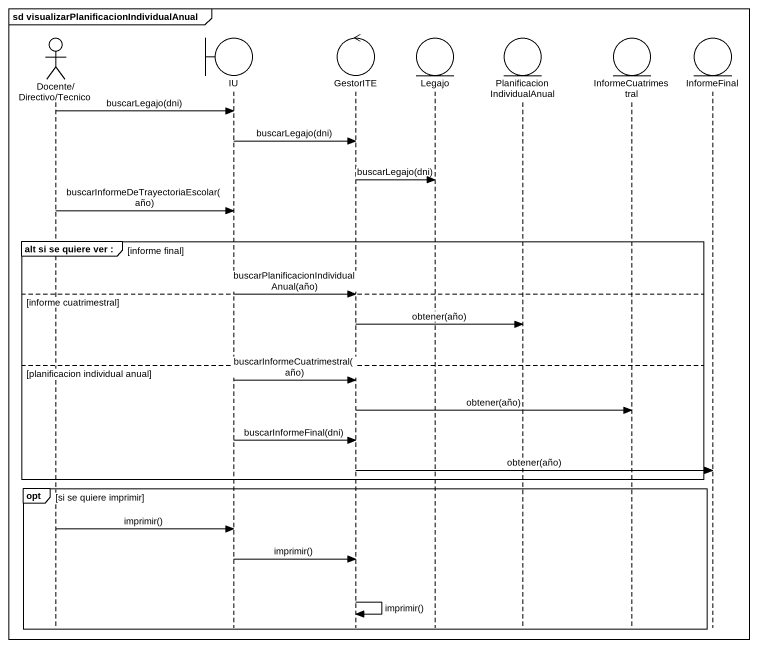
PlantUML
@startuml
mainframe sd visualizarPlanificacionIndividualAnual
hide footbox
actor "Docente/Directivo/Tecnico" as Docente_Directivo_Tecnico
boundary IU
control GestorITE
entity Legajo
entity PlanificacionIndividualAnual
entity InformeCuatrimestral
entity InformeFinal

Docente_Directivo_Tecnico -> IU : buscarLegajo(dni)
IU -> GestorITE : buscarLegajo(dni)
GestorITE -> Legajo : buscarLegajo(dni)
Docente_Directivo_Tecnico -> IU : buscarInformeDeTrayectoriaEscolar(año)
group alt si se quiere ver : [informe final]
else informe cuatrimestral
  IU -> GestorITE : buscarPlanificacionIndividualAnual(año)
  GestorITE -> PlanificacionIndividualAnual : obtener(año)
else planificacion individual anual
  IU -> GestorITE : buscarInformeCuatrimestral(año)
  GestorITE -> InformeCuatrimestral : obtener(año)
  IU -> GestorITE : buscarInformeFinal(dni)
  GestorITE -> InformeFinal : obtener(año)
end
opt si se quiere imprimir
  Docente_Directivo_Tecnico -> IU : imprimir()
  IU -> GestorITE : imprimir()
  GestorITE -> GestorITE : imprimir()
end
@enduml
